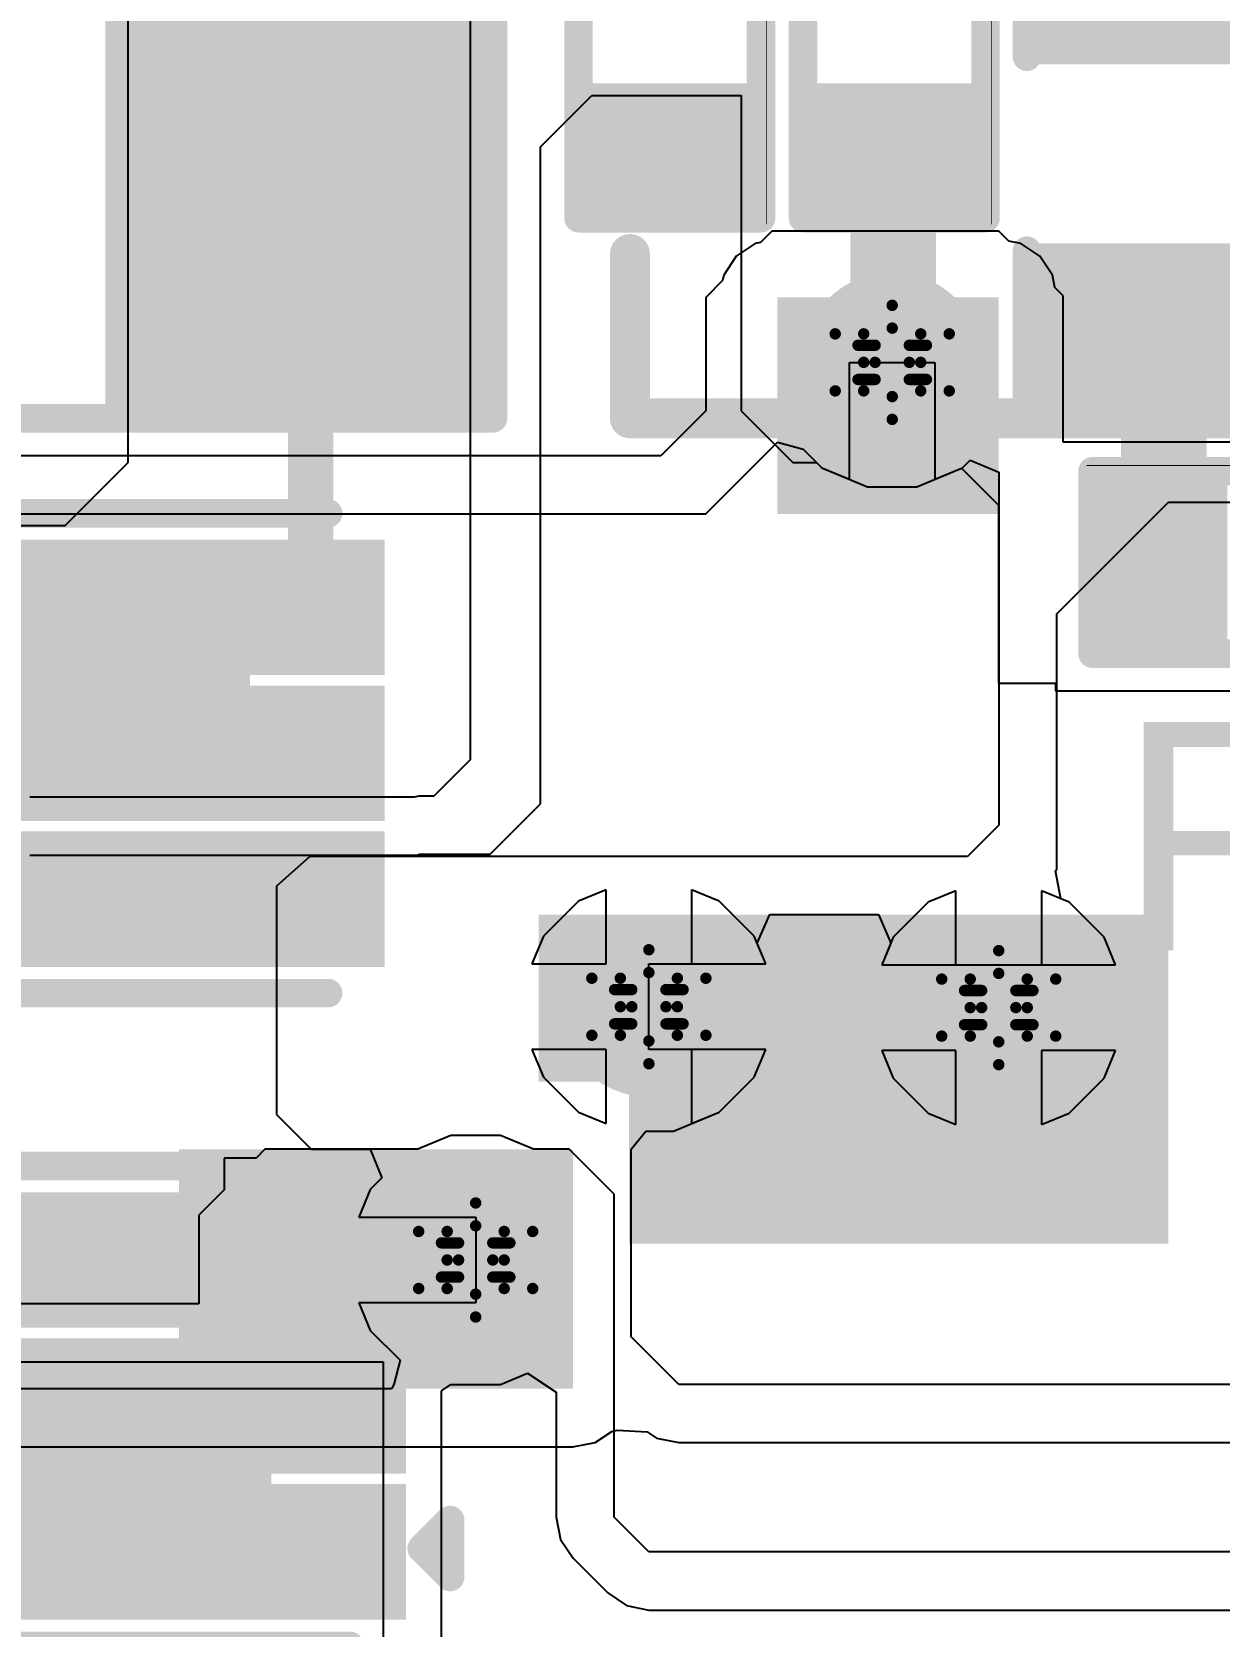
# Model space of a CAD drawing. Header units: inches. Extents: x -18 to 237, y -41 to 211.
# Drawn here: x 29.39 to 34.68, y 83.86 to 90.96 of the extents above; entities that cross this region are included whole.
import ezdxf

# ---------------------------------------------------------------- set-up
doc = ezdxf.new("R2010")
doc.units = ezdxf.units.IN
for name, color, linetype in [('Bottom Layer', 5, 'Continuous'), ('Bottom Solder', 6, 'Continuous'), ('Drill Drawing', 1, 'Continuous'), ('Top Layer', 1, 'Continuous'), ('Top Overlay', 2, 'Continuous'), ('Top Paste', 8, 'Continuous'), ('Top Solder', 216, 'Continuous'), ('Via Holes', 16, 'Continuous')]:
    doc.layers.add(name, color=color, linetype=linetype)
doc.styles.add('Arial', font='', dxfattribs={"height": 0.2})
doc.styles.get('Arial').set_extended_font_data('Arial')

# ---------------------------------------------------------------- blocks, each defined once
blk = doc.blocks.new('CSD17313Q2_34')
at = {"layer": 'Top Layer'}
for points in [[(-1.15, 0.85), (-0.695, 0.85), (-0.695, 0.45), (-1.15, 0.45)], [(-0.55, 0.85), (0.55, 0.85), (0.55, -0.2), (-0.55, -0.2)], [(1.15, 0.45), (0.695, 0.45), (0.695, 0.85), (1.15, 0.85)], [(-1.15, 0.2), (-0.695, 0.2), (-0.695, -0.2), (-1.15, -0.2)], [(1.15, -0.2), (0.695, -0.2), (0.695, 0.2), (1.15, 0.2)], [(-1.15, -0.45), (-0.695, -0.45), (-0.695, -0.85), (-1.15, -0.85)], [(-0.329, -0.45), (0.521, -0.45), (0.521, -0.85), (-0.329, -0.85)], [(1.15, -0.85), (0.695, -0.85), (0.695, -0.45), (1.15, -0.45)]]:
    blk.add_hatch(color=1, dxfattribs=at).paths.add_polyline_path(points)
at = {"layer": 'Top Paste'}
for points in [[(-0.5, 0.8), (0.5, 0.8), (0.5, -0.15), (-0.5, -0.15)], [(-0.279, -0.5), (0.471, -0.5), (0.471, -0.8), (-0.279, -0.8)]]:
    blk.add_hatch(color=8, dxfattribs=at).paths.add_polyline_path(points)
at = {"layer": 'Top Solder'}
for points in [[(-1.2516, 0.9516), (-0.5934, 0.9516), (-0.5934, 0.3484), (-1.2516, 0.3484)], [(-0.6516, 0.9516), (0.6516, 0.9516), (0.6516, -0.3016), (-0.6516, -0.3016)], [(1.2516, 0.3484), (0.5934, 0.3484), (0.5934, 0.9516), (1.2516, 0.9516)], [(-1.2516, 0.3016), (-0.5934, 0.3016), (-0.5934, -0.3016), (-1.2516, -0.3016)], [(1.2516, -0.3016), (0.5934, -0.3016), (0.5934, 0.3016), (1.2516, 0.3016)], [(-1.2516, -0.3484), (-0.5934, -0.3484), (-0.5934, -0.9516), (-1.2516, -0.9516)], [(-0.4306, -0.3484), (0.6226, -0.3484), (0.6226, -0.9516), (-0.4306, -0.9516)], [(1.2516, -0.9516), (0.5934, -0.9516), (0.5934, -0.3484), (1.2516, -0.3484)]]:
    blk.add_hatch(color=216, dxfattribs=at).paths.add_polyline_path(points)
at = {"layer": 'Top Overlay', "const_width": 0.127}
for points in [[(-1, 1.0684), (1, 1.0684)], [(-1.4478, 0.762), (-1.3208, 0.635)], [(-1.4478, 0.508), (-1.4478, 0.762)], [(-1.4478, 0.508), (-1.3208, 0.635)], [(-1, -1.0684), (1, -1.0684)]]:
    blk.add_lwpolyline(points, dxfattribs=at)
at = {"layer": 'Top Overlay', "const_width": 0.0635}
for points in [[(-1.0318, 1.0684, 1), (-0.9683, 1.0684, 1)], [(0.9683, 1.0684, 1), (1.0318, 1.0684, 1)], [(-1.4795, 0.762, 1), (-1.4161, 0.762, 1)], [(-1.4795, 0.762, 1), (-1.4161, 0.762, 1)], [(-1.3525, 0.635, 1), (-1.2891, 0.635, 1)], [(-1.3525, 0.635, 1), (-1.2891, 0.635, 1)], [(-1.4795, 0.508, 1), (-1.4161, 0.508, 1)], [(-1.4795, 0.508, 1), (-1.4161, 0.508, 1)], [(-1.0318, -1.0684, 1), (-0.9683, -1.0684, 1)], [(0.9683, -1.0684, 1), (1.0318, -1.0684, 1)]]:
    blk.add_lwpolyline(points, format="xyb", close=True, dxfattribs=at)
blk = doc.blocks.new('CSD17313Q2_35')
at = {"layer": 'Top Layer'}
for points in [[(-1.15, 0.85), (-0.695, 0.85), (-0.695, 0.45), (-1.15, 0.45)], [(-0.55, 0.85), (0.55, 0.85), (0.55, -0.2), (-0.55, -0.2)], [(1.15, 0.45), (0.695, 0.45), (0.695, 0.85), (1.15, 0.85)], [(-1.15, 0.2), (-0.695, 0.2), (-0.695, -0.2), (-1.15, -0.2)], [(1.15, -0.2), (0.695, -0.2), (0.695, 0.2), (1.15, 0.2)], [(-1.15, -0.45), (-0.695, -0.45), (-0.695, -0.85), (-1.15, -0.85)], [(-0.329, -0.45), (0.521, -0.45), (0.521, -0.85), (-0.329, -0.85)], [(1.15, -0.85), (0.695, -0.85), (0.695, -0.45), (1.15, -0.45)]]:
    blk.add_hatch(color=1, dxfattribs=at).paths.add_polyline_path(points)
at = {"layer": 'Top Paste'}
for points in [[(-0.5, 0.8), (0.5, 0.8), (0.5, -0.15), (-0.5, -0.15)], [(-0.279, -0.5), (0.471, -0.5), (0.471, -0.8), (-0.279, -0.8)]]:
    blk.add_hatch(color=8, dxfattribs=at).paths.add_polyline_path(points)
at = {"layer": 'Top Solder'}
for points in [[(-1.2516, 0.9516), (-0.5934, 0.9516), (-0.5934, 0.3484), (-1.2516, 0.3484)], [(-0.6516, 0.9516), (0.6516, 0.9516), (0.6516, -0.3016), (-0.6516, -0.3016)], [(1.2516, 0.3484), (0.5934, 0.3484), (0.5934, 0.9516), (1.2516, 0.9516)], [(-1.2516, 0.3016), (-0.5934, 0.3016), (-0.5934, -0.3016), (-1.2516, -0.3016)], [(1.2516, -0.3016), (0.5934, -0.3016), (0.5934, 0.3016), (1.2516, 0.3016)], [(-1.2516, -0.3484), (-0.5934, -0.3484), (-0.5934, -0.9516), (-1.2516, -0.9516)], [(-0.4306, -0.3484), (0.6226, -0.3484), (0.6226, -0.9516), (-0.4306, -0.9516)], [(1.2516, -0.9516), (0.5934, -0.9516), (0.5934, -0.3484), (1.2516, -0.3484)]]:
    blk.add_hatch(color=216, dxfattribs=at).paths.add_polyline_path(points)
at = {"layer": 'Top Overlay', "const_width": 0.127}
for points in [[(1, 1.0684), (-1, 1.0684)], [(-1.4478, 0.762), (-1.4478, 0.508)], [(-1.3208, 0.635), (-1.4478, 0.762)], [(-1.3208, 0.635), (-1.4478, 0.508)], [(1, -1.0684), (-1, -1.0684)]]:
    blk.add_lwpolyline(points, dxfattribs=at)
at = {"layer": 'Top Overlay', "const_width": 0.0635}
for points in [[(-1.0318, 1.0684, 1), (-0.9683, 1.0684, 1)], [(0.9683, 1.0684, 1), (1.0318, 1.0684, 1)], [(-1.4795, 0.762, 1), (-1.4161, 0.762, 1)], [(-1.4795, 0.762, 1), (-1.4161, 0.762, 1)], [(-1.3525, 0.635, 1), (-1.2891, 0.635, 1)], [(-1.3525, 0.635, 1), (-1.2891, 0.635, 1)], [(-1.4795, 0.508, 1), (-1.4161, 0.508, 1)], [(-1.4795, 0.508, 1), (-1.4161, 0.508, 1)], [(-1.0318, -1.0684, 1), (-0.9683, -1.0684, 1)], [(0.9683, -1.0684, 1), (1.0318, -1.0684, 1)]]:
    blk.add_lwpolyline(points, format="xyb", close=True, dxfattribs=at)
blk = doc.blocks.new('R___0402_62')
at = {"layer": 'Top Layer'}
for points in [[(-0.6985, -0.3175), (-0.6985, 0.3175), (-0.2413, 0.3175), (-0.2413, -0.3175)], [(0.2413, -0.3175), (0.2413, 0.3175), (0.6985, 0.3175), (0.6985, -0.3175)]]:
    blk.add_hatch(color=1, dxfattribs=at).paths.add_polyline_path(points)
at = {"layer": 'Top Paste'}
for points in [[(-0.6985, -0.3175), (-0.6985, 0.3175), (-0.2413, 0.3175), (-0.2413, -0.3175)], [(0.2413, -0.3175), (0.2413, 0.3175), (0.6985, 0.3175), (0.6985, -0.3175)]]:
    blk.add_hatch(color=8, dxfattribs=at).paths.add_polyline_path(points)
at = {"layer": 'Top Solder'}
for points in [[(-0.7535, -0.3725), (-0.7535, 0.3725), (-0.1863, 0.3725), (-0.1863, -0.3725)], [(0.1863, -0.3725), (0.1863, 0.3725), (0.7535, 0.3725), (0.7535, -0.3725)]]:
    blk.add_hatch(color=216, dxfattribs=at).paths.add_polyline_path(points)
at = {"layer": 'Top Overlay'}
for points, const_width in [([(0.7874, 0.4064), (-0.7874, 0.4064)], 0.127), ([(-0.7874, 0.4064), (-0.7874, -0.4064)], 0.127), ([(0.7874, 0.4064), (0.7874, -0.4064)], 0.127), ([(0.7874, -0.4064), (-0.7874, -0.4064)], 0.127), ([(0.8128, -0.4318), (-0.8128, -0.4318)], 0.00323)]:
    blk.add_lwpolyline(points, dxfattribs=dict(at, const_width=const_width))
for points, const_width in [([(-0.8191, 0.4064, 1), (-0.7556, 0.4064, 1)], 0.0635), ([(-0.8191, 0.4064, 1), (-0.7556, 0.4064, 1)], 0.0635), ([(0.7556, 0.4064, 1), (0.8191, 0.4064, 1)], 0.0635), ([(0.7556, 0.4064, 1), (0.8191, 0.4064, 1)], 0.0635), ([(-0.8191, -0.4064, 1), (-0.7556, -0.4064, 1)], 0.0635), ([(-0.8191, -0.4064, 1), (-0.7556, -0.4064, 1)], 0.0635), ([(0.7556, -0.4064, 1), (0.8191, -0.4064, 1)], 0.0635), ([(0.7556, -0.4064, 1), (0.8191, -0.4064, 1)], 0.0635), ([(-0.8136, -0.4318, 1), (-0.812, -0.4318, 1)], 0.00161), ([(0.812, -0.4318, 1), (0.8136, -0.4318, 1)], 0.00161)]:
    blk.add_lwpolyline(points, format="xyb", close=True, dxfattribs=dict(at, const_width=const_width))
blk = doc.blocks.new('R___0402_67')
at = {"layer": 'Top Layer'}
for points in [[(-0.6985, -0.3175), (-0.6985, 0.3175), (-0.2413, 0.3175), (-0.2413, -0.3175)], [(0.2413, -0.3175), (0.2413, 0.3175), (0.6985, 0.3175), (0.6985, -0.3175)]]:
    blk.add_hatch(color=1, dxfattribs=at).paths.add_polyline_path(points)
at = {"layer": 'Top Paste'}
for points in [[(-0.6985, -0.3175), (-0.6985, 0.3175), (-0.2413, 0.3175), (-0.2413, -0.3175)], [(0.2413, -0.3175), (0.2413, 0.3175), (0.6985, 0.3175), (0.6985, -0.3175)]]:
    blk.add_hatch(color=8, dxfattribs=at).paths.add_polyline_path(points)
at = {"layer": 'Top Solder'}
for points in [[(-0.7535, -0.3725), (-0.7535, 0.3725), (-0.1863, 0.3725), (-0.1863, -0.3725)], [(0.1863, -0.3725), (0.1863, 0.3725), (0.7535, 0.3725), (0.7535, -0.3725)]]:
    blk.add_hatch(color=216, dxfattribs=at).paths.add_polyline_path(points)
at = {"layer": 'Top Overlay'}
for points, const_width in [([(-0.7874, 0.4064), (0.7874, 0.4064)], 0.127), ([(-0.7874, 0.4064), (-0.7874, -0.4064)], 0.127), ([(0.7874, 0.4064), (0.7874, -0.4064)], 0.127), ([(-0.7874, -0.4064), (0.7874, -0.4064)], 0.127), ([(-0.8128, -0.4318), (0.8128, -0.4318)], 0.00323)]:
    blk.add_lwpolyline(points, dxfattribs=dict(at, const_width=const_width))
for points, const_width in [([(-0.8191, 0.4064, 1), (-0.7556, 0.4064, 1)], 0.0635), ([(-0.8191, 0.4064, 1), (-0.7556, 0.4064, 1)], 0.0635), ([(0.7556, 0.4064, 1), (0.8191, 0.4064, 1)], 0.0635), ([(0.7556, 0.4064, 1), (0.8191, 0.4064, 1)], 0.0635), ([(-0.8191, -0.4064, 1), (-0.7556, -0.4064, 1)], 0.0635), ([(-0.8191, -0.4064, 1), (-0.7556, -0.4064, 1)], 0.0635), ([(0.7556, -0.4064, 1), (0.8191, -0.4064, 1)], 0.0635), ([(0.7556, -0.4064, 1), (0.8191, -0.4064, 1)], 0.0635), ([(-0.8136, -0.4318, 1), (-0.812, -0.4318, 1)], 0.00161), ([(0.812, -0.4318, 1), (0.8136, -0.4318, 1)], 0.00161)]:
    blk.add_lwpolyline(points, format="xyb", close=True, dxfattribs=dict(at, const_width=const_width))
blk = doc.blocks.new('R___0402_68')
at = {"layer": 'Top Layer'}
for points in [[(-0.6985, -0.3175), (-0.6985, 0.3175), (-0.2413, 0.3175), (-0.2413, -0.3175)], [(0.2413, -0.3175), (0.2413, 0.3175), (0.6985, 0.3175), (0.6985, -0.3175)]]:
    blk.add_hatch(color=1, dxfattribs=at).paths.add_polyline_path(points)
at = {"layer": 'Top Paste'}
for points in [[(-0.6985, -0.3175), (-0.6985, 0.3175), (-0.2413, 0.3175), (-0.2413, -0.3175)], [(0.2413, -0.3175), (0.2413, 0.3175), (0.6985, 0.3175), (0.6985, -0.3175)]]:
    blk.add_hatch(color=8, dxfattribs=at).paths.add_polyline_path(points)
at = {"layer": 'Top Solder'}
for points in [[(-0.7535, -0.3725), (-0.7535, 0.3725), (-0.1863, 0.3725), (-0.1863, -0.3725)], [(0.1863, -0.3725), (0.1863, 0.3725), (0.7535, 0.3725), (0.7535, -0.3725)]]:
    blk.add_hatch(color=216, dxfattribs=at).paths.add_polyline_path(points)
at = {"layer": 'Top Overlay'}
for points, const_width in [([(-0.7874, 0.4064), (0.7874, 0.4064)], 0.127), ([(-0.7874, 0.4064), (-0.7874, -0.4064)], 0.127), ([(0.7874, 0.4064), (0.7874, -0.4064)], 0.127), ([(-0.7874, -0.4064), (0.7874, -0.4064)], 0.127), ([(-0.8128, -0.4318), (0.8128, -0.4318)], 0.00323)]:
    blk.add_lwpolyline(points, dxfattribs=dict(at, const_width=const_width))
for points, const_width in [([(-0.8191, 0.4064, 1), (-0.7556, 0.4064, 1)], 0.0635), ([(-0.8191, 0.4064, 1), (-0.7556, 0.4064, 1)], 0.0635), ([(0.7556, 0.4064, 1), (0.8191, 0.4064, 1)], 0.0635), ([(0.7556, 0.4064, 1), (0.8191, 0.4064, 1)], 0.0635), ([(-0.8191, -0.4064, 1), (-0.7556, -0.4064, 1)], 0.0635), ([(-0.8191, -0.4064, 1), (-0.7556, -0.4064, 1)], 0.0635), ([(0.7556, -0.4064, 1), (0.8191, -0.4064, 1)], 0.0635), ([(0.7556, -0.4064, 1), (0.8191, -0.4064, 1)], 0.0635), ([(-0.8136, -0.4318, 1), (-0.812, -0.4318, 1)], 0.00161), ([(0.812, -0.4318, 1), (0.8136, -0.4318, 1)], 0.00161)]:
    blk.add_lwpolyline(points, format="xyb", close=True, dxfattribs=dict(at, const_width=const_width))
blk = doc.blocks.new('R___1206_75')
at = {"layer": 'Top Layer'}
for points in [[(-2.032, 0.889), (-0.508, 0.889), (-0.508, -0.889), (-2.032, -0.889)], [(0.508, 0.889), (2.032, 0.889), (2.032, -0.889), (0.508, -0.889)]]:
    blk.add_hatch(color=1, dxfattribs=at).paths.add_polyline_path(points)
at = {"layer": 'Top Paste'}
for points in [[(-2.032, 0.889), (-0.508, 0.889), (-0.508, -0.889), (-2.032, -0.889)], [(0.508, 0.889), (2.032, 0.889), (2.032, -0.889), (0.508, -0.889)]]:
    blk.add_hatch(color=8, dxfattribs=at).paths.add_polyline_path(points)
at = {"layer": 'Top Solder'}
for points in [[(-2.1336, 0.9906), (-0.4064, 0.9906), (-0.4064, -0.9906), (-2.1336, -0.9906)], [(0.4064, 0.9906), (2.1336, 0.9906), (2.1336, -0.9906), (0.4064, -0.9906)]]:
    blk.add_hatch(color=216, dxfattribs=at).paths.add_polyline_path(points)
at = {"layer": 'Top Overlay', "const_width": 0.127}
for points in [[(-2.1336, 0.9906), (-2.1336, -0.9906)], [(2.1336, 0.9906), (-2.1336, 0.9906)], [(2.1336, 0.9906), (2.1336, -0.9906)], [(2.1336, -0.9906), (-2.1336, -0.9906)]]:
    blk.add_lwpolyline(points, dxfattribs=at)
at = {"layer": 'Top Overlay', "const_width": 0.0635}
for points in [[(-2.16535, 0.9906, 1), (-2.10185, 0.9906, 1)], [(-2.16535, 0.9906, 1), (-2.10185, 0.9906, 1)], [(2.10185, 0.9906, 1), (2.16535, 0.9906, 1)], [(2.10185, 0.9906, 1), (2.16535, 0.9906, 1)], [(-2.16535, -0.9906, 1), (-2.10185, -0.9906, 1)], [(-2.16535, -0.9906, 1), (-2.10185, -0.9906, 1)], [(2.10185, -0.9906, 1), (2.16535, -0.9906, 1)], [(2.10185, -0.9906, 1), (2.16535, -0.9906, 1)]]:
    blk.add_lwpolyline(points, format="xyb", close=True, dxfattribs=at)
blk = doc.blocks.new('LED_0603_98')
at = {"layer": 'Top Layer'}
for points in [[(-1, 0.5), (-0.5, 0.5), (-0.5, -0.5), (-1, -0.5)], [(0.5, 0.5), (1, 0.5), (1, -0.5), (0.5, -0.5)]]:
    blk.add_hatch(color=1, dxfattribs=at).paths.add_polyline_path(points)
at = {"layer": 'Top Overlay'}
blk.add_hatch(color=2, dxfattribs=at).paths.add_polyline_path([(1.1176, -0.6604), (1.7526, -0.6604), (1.7526, 0.6604), (1.1176, 0.6604)])
at = {"layer": 'Top Paste'}
for points in [[(-1, 0.5), (-0.5, 0.5), (-0.5, -0.5), (-1, -0.5)], [(0.5, 0.5), (1, 0.5), (1, -0.5), (0.5, -0.5)]]:
    blk.add_hatch(color=8, dxfattribs=at).paths.add_polyline_path(points)
at = {"layer": 'Top Solder'}
for points in [[(-1.1016, 0.6016), (-0.3984, 0.6016), (-0.3984, -0.6016), (-1.1016, -0.6016)], [(0.3984, 0.6016), (1.1016, 0.6016), (1.1016, -0.6016), (0.3984, -0.6016)]]:
    blk.add_hatch(color=216, dxfattribs=at).paths.add_polyline_path(points)
at = {"layer": 'Top Overlay', "const_width": 0.127}
for points in [[(-1.1176, 0.6096), (-1.1176, -0.6096)], [(-1.1176, 0.6096), (-0.4318, 0.6096)], [(0.4318, 0.6096), (1.1176, 0.6096)], [(1.1176, 0.6096), (1.1176, -0.6096)], [(-1.1176, -0.6096), (-0.4318, -0.6096)], [(0.4318, -0.6096), (1.1176, -0.6096)]]:
    blk.add_lwpolyline(points, dxfattribs=at)
at = {"layer": 'Top Overlay', "const_width": 0.0635}
for points in [[(-1.1494, 0.6096, 1), (-1.0858, 0.6096, 1)], [(-1.1494, 0.6096, 1), (-1.0858, 0.6096, 1)], [(-0.4636, 0.6096, 1), (-0.4001, 0.6096, 1)], [(0.4001, 0.6096, 1), (0.4636, 0.6096, 1)], [(1.0859, 0.6096, 1), (1.1494, 0.6096, 1)], [(1.0859, 0.6096, 1), (1.1494, 0.6096, 1)], [(-1.1494, -0.6096, 1), (-1.0858, -0.6096, 1)], [(-1.1494, -0.6096, 1), (-1.0858, -0.6096, 1)], [(-0.4636, -0.6096, 1), (-0.4001, -0.6096, 1)], [(0.4001, -0.6096, 1), (0.4636, -0.6096, 1)], [(1.0859, -0.6096, 1), (1.1494, -0.6096, 1)], [(1.0859, -0.6096, 1), (1.1494, -0.6096, 1)]]:
    blk.add_lwpolyline(points, format="xyb", close=True, dxfattribs=at)

msp = doc.modelspace()

# ---------------------------------------------------------------- hatches: boundary and pattern name
at = {"layer": 'Bottom Layer'}
for points in [[(32.7117, 88.8124), (33.6977, 88.8124), (33.6977, 89.7768), (32.7117, 89.7768)], [(31.6484, 86.2836), (34.4534, 86.2836), (34.4534, 87.0276), (31.6484, 87.0276)], [(32.0501, 85.5617), (34.4534, 85.5617), (34.4534, 86.8075), (32.0501, 86.8075)], [(30.0458, 84.9152), (31.8008, 84.9152), (31.8008, 85.982), (30.0458, 85.982)]]:
    msp.add_hatch(color=5, dxfattribs=at).paths.add_polyline_path(points)
h = msp.add_hatch(color=5, dxfattribs=at)
edge = h.paths.add_edge_path()
edge.add_arc((33.2232, 89.4872), 0.3, 0, 360)
h = msp.add_hatch(color=5, dxfattribs=at)
edge = h.paths.add_edge_path()
edge.add_arc((32.1392, 86.617), 0.3, 0, 360)
h = msp.add_hatch(color=5, dxfattribs=at)
edge = h.paths.add_edge_path()
edge.add_arc((33.6977, 86.6131), 0.3, 0, 360)
h = msp.add_hatch(color=5, dxfattribs=at)
edge = h.paths.add_edge_path()
edge.add_arc((31.3678, 85.489), 0.3, 0, 360)
at = {"layer": 'Bottom Solder'}
h = msp.add_hatch(color=6, dxfattribs=at)
edge = h.paths.add_edge_path()
edge.add_arc((33.2232, 89.4872), 0.4016, 0, 360)
h = msp.add_hatch(color=6, dxfattribs=at)
edge = h.paths.add_edge_path()
edge.add_arc((32.1392, 86.617), 0.4016, 0, 360)
h = msp.add_hatch(color=6, dxfattribs=at)
edge = h.paths.add_edge_path()
edge.add_arc((33.6977, 86.6131), 0.4016, 0, 360)
h = msp.add_hatch(color=6, dxfattribs=at)
edge = h.paths.add_edge_path()
edge.add_arc((31.3678, 85.489), 0.4016, 0, 360)
at = {"layer": 'Top Layer'}
h = msp.add_hatch(color=1, dxfattribs=at)
edge = h.paths.add_edge_path()
edge.add_arc((33.2232, 89.4872), 0.3, 0, 360)
h = msp.add_hatch(color=1, dxfattribs=at)
edge = h.paths.add_edge_path()
edge.add_arc((32.1392, 86.617), 0.3, 0, 360)
h = msp.add_hatch(color=1, dxfattribs=at)
edge = h.paths.add_edge_path()
edge.add_arc((33.6977, 86.6131), 0.3, 0, 360)
h = msp.add_hatch(color=1, dxfattribs=at)
edge = h.paths.add_edge_path()
edge.add_arc((31.3678, 85.489), 0.3, 0, 360)
at = {"layer": 'Top Solder'}
h = msp.add_hatch(color=216, dxfattribs=at)
edge = h.paths.add_edge_path()
edge.add_arc((33.2232, 89.4872), 0.4016, 0, 360)
h = msp.add_hatch(color=216, dxfattribs=at)
edge = h.paths.add_edge_path()
edge.add_arc((32.1392, 86.617), 0.4016, 0, 360)
h = msp.add_hatch(color=216, dxfattribs=at)
edge = h.paths.add_edge_path()
edge.add_arc((33.6977, 86.6131), 0.4016, 0, 360)
h = msp.add_hatch(color=216, dxfattribs=at)
edge = h.paths.add_edge_path()
edge.add_arc((31.3678, 85.489), 0.4016, 0, 360)
at = {"layer": 'Via Holes'}
h = msp.add_hatch(color=7, dxfattribs=at)
edge = h.paths.add_edge_path()
edge.add_arc((33.2232, 89.4872), 0.15, 0, 360)
h = msp.add_hatch(color=7, dxfattribs=at)
edge = h.paths.add_edge_path()
edge.add_arc((32.1392, 86.617), 0.15, 0, 360)
h = msp.add_hatch(color=7, dxfattribs=at)
edge = h.paths.add_edge_path()
edge.add_arc((33.6977, 86.6131), 0.15, 0, 360)
h = msp.add_hatch(color=7, dxfattribs=at)
edge = h.paths.add_edge_path()
edge.add_arc((31.3678, 85.489), 0.15, 0, 360)

# ---------------------------------------------------------------- linework, layer by layer
at = {"layer": 'Bottom Layer'}
for p, q in [((32.6871, 90.0714), (32.6365, 90.0208)), ((33.6977, 90.0714), (32.6871, 90.0714)), ((33.7422, 90.0269), (33.6977, 90.0714)), ((32.6126, 90.016), (32.5286, 89.9599)), ((32.6365, 90.0208), (32.6126, 90.016)), ((33.7968, 90.016), (33.7422, 90.0269)), ((33.8808, 89.9599), (33.7968, 90.016)), ((32.5286, 89.9599), (32.4725, 89.8759)), ((33.937, 89.8759), (33.8808, 89.9599)), ((32.4677, 89.852), (32.3925, 89.7768)), ((32.4725, 89.8759), (32.4677, 89.852)), ((33.9478, 89.8213), (33.937, 89.8759)), ((32.3925, 89.7768), (32.3925, 89.2714)), ((33.9852, 89.7839), (33.9478, 89.8213)), ((33.9852, 89.1316), (33.9852, 89.7839)), ((33.0327, 88.9665), (33.0327, 89.4872)), ((33.0327, 89.4872), (33.4137, 89.4872)), ((33.4137, 89.4872), (33.4137, 88.9665)), ((32.3925, 89.2714), (32.1925, 89.0714)), ((32.6706, 89.0904), (32.7117, 89.1316)), ((32.7117, 89.1316), (32.826, 89.1009)), ((35.9664, 89.1316), (33.9852, 89.1316)), ((32.1925, 89.0714), (27.824, 89.0714)), ((32.3925, 88.8124), (32.6706, 89.0904)), ((32.826, 89.1009), (32.9094, 89.0175)), ((33.537, 89.0175), (33.5707, 89.0512)), ((33.5707, 89.0512), (33.6977, 88.9986)), ((32.9094, 89.0175), (33.0327, 88.9665)), ((33.4137, 88.9665), (33.537, 89.0175)), ((33.6977, 88.9986), (33.6977, 87.4264)), ((33.9567, 88.3674), (34.4534, 88.8641)), ((34.4534, 88.8641), (36.2217, 88.8641)), ((27.824, 88.8124), (32.3925, 88.8124)), ((33.9567, 87.2291), (33.9567, 88.3674)), ((33.6977, 87.4264), (33.5579, 87.2866)), ((30.6289, 87.2866), (30.48, 87.1537)), ((33.5579, 87.2866), (30.6289, 87.2866)), ((33.9501, 87.2225), (33.9567, 87.2291)), ((33.9748, 87.0979), (33.9501, 87.2225)), ((30.48, 87.1537), (30.48, 86.1366)), ((34.0115, 87.0827), (33.9748, 87.0979)), ((34.1674, 86.9269), (34.0115, 87.0827)), ((32.6214, 86.9006), (32.6781, 87.0276)), ((32.6781, 87.0276), (33.1628, 87.0276)), ((33.1628, 87.0276), (33.2172, 86.9006)), ((34.2184, 86.8036), (34.1674, 86.9269)), ((32.66, 86.8075), (32.6214, 86.9006)), ((33.2172, 86.9006), (33.177, 86.8036)), ((32.1392, 86.4265), (32.1392, 86.8075)), ((32.1392, 86.8075), (32.66, 86.8075)), ((33.177, 86.8036), (34.2184, 86.8036)), ((32.66, 86.4265), (32.1392, 86.4265)), ((32.6089, 86.3032), (32.66, 86.4265)), ((33.5072, 86.4226), (33.177, 86.4226)), ((33.177, 86.4226), (33.228, 86.2993)), ((33.5072, 86.0923), (33.5072, 86.4226)), ((34.2184, 86.4226), (33.8882, 86.4226)), ((33.8882, 86.4226), (33.8882, 86.0923)), ((34.1674, 86.2993), (34.2184, 86.4226)), ((32.4531, 86.1473), (32.6089, 86.3032)), ((33.228, 86.2993), (33.3839, 86.1434)), ((34.0115, 86.1434), (34.1674, 86.2993)), ((30.48, 86.1366), (30.6346, 85.982)), ((32.2494, 86.063), (32.4531, 86.1473)), ((33.3839, 86.1434), (33.5072, 86.0923)), ((33.8882, 86.0923), (34.0115, 86.1434)), ((32.0598, 85.982), (32.1263, 86.063)), ((32.1263, 86.063), (32.2494, 86.063)), ((30.6346, 85.982), (30.8977, 85.982)), ((30.8977, 85.982), (30.9503, 85.855)), ((32.0598, 85.1471), (32.0598, 85.982)), ((30.9503, 85.855), (30.8981, 85.8028)), ((30.8981, 85.8028), (30.847, 85.6795)), ((30.847, 85.6795), (31.3678, 85.6795)), ((31.3678, 85.6795), (31.3678, 85.2985)), ((31.3678, 85.2985), (30.847, 85.2985)), ((30.847, 85.2985), (30.8981, 85.1752)), ((30.8981, 85.1752), (31.0311, 85.0422)), ((32.2721, 84.9347), (32.0598, 85.1471)), ((31.0311, 85.0422), (31.0037, 84.9347)), ((31.0037, 84.9347), (30.9922, 84.9152)), ((36.1352, 84.9347), (32.2721, 84.9347)), ((30.9922, 84.9152), (27.7368, 84.9152)), ((31.8999, 84.6759), (31.9745, 84.7258)), ((31.9745, 84.7258), (31.9986, 84.7312)), ((31.9986, 84.7312), (32.131, 84.7235)), ((32.131, 84.7235), (32.173, 84.6954)), ((27.7368, 84.6562), (30.0458, 84.6562)), ((30.0458, 84.6562), (31.8008, 84.6562)), ((31.8008, 84.6562), (31.8999, 84.6759)), ((32.173, 84.6954), (32.2721, 84.6757)), ((32.2721, 84.6757), (36.1352, 84.6757))]:
    msp.add_line(p, q, dxfattribs=at)
at = {"layer": 'Drill Drawing', "const_width": 0.0508}
for points in [[(33.0962, 89.6142), (33.2232, 89.7412)], [(33.2232, 89.7412), (33.3502, 89.6142)], [(32.9692, 89.6142), (33.0962, 89.4872)], [(32.9692, 89.6142), (33.0962, 89.6142)], [(33.147, 89.5634), (33.2232, 89.6396)], [(33.2232, 89.6396), (33.2994, 89.5634)], [(33.3502, 89.6142), (33.4772, 89.6142)], [(33.3502, 89.4872), (33.4772, 89.6142)], [(33.0708, 89.5634), (33.147, 89.4872)], [(33.0708, 89.5634), (33.147, 89.5634)], [(33.2994, 89.5634), (33.3756, 89.5634)], [(33.2994, 89.4872), (33.3756, 89.5634)], [(32.9692, 89.3602), (33.0962, 89.4872)], [(33.0708, 89.411), (33.147, 89.4872)], [(33.2994, 89.4872), (33.3756, 89.411)], [(33.3502, 89.4872), (33.4772, 89.3602)], [(33.0708, 89.411), (33.147, 89.411)], [(33.147, 89.411), (33.2232, 89.3348)], [(33.2232, 89.3348), (33.2994, 89.411)], [(33.2994, 89.411), (33.3756, 89.411)], [(32.9692, 89.3602), (33.0962, 89.3602)], [(33.0962, 89.3602), (33.2232, 89.2332)], [(33.2232, 89.2332), (33.3502, 89.3602)], [(33.3502, 89.3602), (33.4772, 89.3602)], [(32.0122, 86.744), (32.1392, 86.871)], [(32.1392, 86.871), (32.2662, 86.744)], [(33.5707, 86.7401), (33.6977, 86.8671)], [(33.6977, 86.8671), (33.8247, 86.7401)], [(32.063, 86.6932), (32.1392, 86.7694)], [(32.1392, 86.7694), (32.2154, 86.6932)], [(33.6215, 86.6893), (33.6977, 86.7655)], [(33.6977, 86.7655), (33.7739, 86.6893)], [(31.8852, 86.744), (32.0122, 86.617)], [(31.8852, 86.744), (32.0122, 86.744)], [(31.9868, 86.6932), (32.063, 86.617)], [(31.9868, 86.6932), (32.063, 86.6932)], [(32.2154, 86.6932), (32.2916, 86.6932)], [(32.2154, 86.617), (32.2916, 86.6932)], [(32.2662, 86.744), (32.3932, 86.744)], [(32.2662, 86.617), (32.3932, 86.744)], [(33.4437, 86.7401), (33.5707, 86.6131)], [(33.4437, 86.7401), (33.5707, 86.7401)], [(33.5453, 86.6893), (33.6215, 86.6131)], [(33.5453, 86.6893), (33.6215, 86.6893)], [(33.7739, 86.6893), (33.8501, 86.6893)], [(33.7739, 86.6131), (33.8501, 86.6893)], [(33.8247, 86.7401), (33.9517, 86.7401)], [(33.8247, 86.6131), (33.9517, 86.7401)], [(31.8852, 86.49), (32.0122, 86.617)], [(31.9868, 86.5408), (32.063, 86.617)], [(32.2154, 86.617), (32.2916, 86.5408)], [(32.2662, 86.617), (32.3932, 86.49)], [(33.4437, 86.4861), (33.5707, 86.6131)], [(33.5453, 86.5369), (33.6215, 86.6131)], [(33.7739, 86.6131), (33.8501, 86.5369)], [(33.8247, 86.6131), (33.9517, 86.4861)], [(31.9868, 86.5408), (32.063, 86.5408)], [(32.063, 86.5408), (32.1392, 86.4646)], [(32.1392, 86.4646), (32.2154, 86.5408)], [(32.2154, 86.5408), (32.2916, 86.5408)], [(33.5453, 86.5369), (33.6215, 86.5369)], [(33.6215, 86.5369), (33.6977, 86.4607)], [(33.6977, 86.4607), (33.7739, 86.5369)], [(33.7739, 86.5369), (33.8501, 86.5369)], [(31.8852, 86.49), (32.0122, 86.49)], [(32.0122, 86.49), (32.1392, 86.363)], [(32.1392, 86.363), (32.2662, 86.49)], [(32.2662, 86.49), (32.3932, 86.49)], [(33.4437, 86.4861), (33.5707, 86.4861)], [(33.5707, 86.4861), (33.6977, 86.3591)], [(33.6977, 86.3591), (33.8247, 86.4861)], [(33.8247, 86.4861), (33.9517, 86.4861)], [(31.2408, 85.616), (31.3678, 85.743)], [(31.3678, 85.743), (31.4948, 85.616)], [(31.1138, 85.616), (31.2408, 85.489)], [(31.1138, 85.616), (31.2408, 85.616)], [(31.2916, 85.5652), (31.3678, 85.6414)], [(31.3678, 85.6414), (31.444, 85.5652)], [(31.4948, 85.616), (31.6218, 85.616)], [(31.4948, 85.489), (31.6218, 85.616)], [(31.2154, 85.5652), (31.2916, 85.489)], [(31.2154, 85.5652), (31.2916, 85.5652)], [(31.444, 85.5652), (31.5202, 85.5652)], [(31.444, 85.489), (31.5202, 85.5652)], [(31.1138, 85.362), (31.2408, 85.489)], [(31.2154, 85.4128), (31.2916, 85.489)], [(31.444, 85.489), (31.5202, 85.4128)], [(31.4948, 85.489), (31.6218, 85.362)], [(31.2154, 85.4128), (31.2916, 85.4128)], [(31.2916, 85.4128), (31.3678, 85.3366)], [(31.3678, 85.3366), (31.444, 85.4128)], [(31.444, 85.4128), (31.5202, 85.4128)], [(31.1138, 85.362), (31.2408, 85.362)], [(31.2408, 85.362), (31.3678, 85.235)], [(31.3678, 85.235), (31.4948, 85.362)], [(31.4948, 85.362), (31.6218, 85.362)]]:
    msp.add_lwpolyline(points, dxfattribs=at)
at = {"layer": 'Drill Drawing', "const_width": 0.0254}
for points in [[(33.2105, 89.7412, 1), (33.2359, 89.7412, 1)], [(33.2105, 89.7412, 1), (33.2359, 89.7412, 1)], [(32.9565, 89.6142, 1), (32.9819, 89.6142, 1)], [(32.9565, 89.6142, 1), (32.9819, 89.6142, 1)], [(33.0835, 89.6142, 1), (33.1089, 89.6142, 1)], [(33.0835, 89.6142, 1), (33.1089, 89.6142, 1)], [(33.2105, 89.6396, 1), (33.2359, 89.6396, 1)], [(33.2105, 89.6396, 1), (33.2359, 89.6396, 1)], [(33.3375, 89.6142, 1), (33.3629, 89.6142, 1)], [(33.3375, 89.6142, 1), (33.3629, 89.6142, 1)], [(33.4645, 89.6142, 1), (33.4899, 89.6142, 1)], [(33.4645, 89.6142, 1), (33.4899, 89.6142, 1)], [(33.0581, 89.5634, 1), (33.0835, 89.5634, 1)], [(33.0581, 89.5634, 1), (33.0835, 89.5634, 1)], [(33.1343, 89.5634, 1), (33.1597, 89.5634, 1)], [(33.1343, 89.5634, 1), (33.1597, 89.5634, 1)], [(33.2867, 89.5634, 1), (33.3121, 89.5634, 1)], [(33.2867, 89.5634, 1), (33.3121, 89.5634, 1)], [(33.3629, 89.5634, 1), (33.3883, 89.5634, 1)], [(33.3629, 89.5634, 1), (33.3883, 89.5634, 1)], [(33.0835, 89.4872, 1), (33.1089, 89.4872, 1)], [(33.0835, 89.4872, 1), (33.1089, 89.4872, 1)], [(33.1343, 89.4872, 1), (33.1597, 89.4872, 1)], [(33.1343, 89.4872, 1), (33.1597, 89.4872, 1)], [(33.2867, 89.4872, 1), (33.3121, 89.4872, 1)], [(33.2867, 89.4872, 1), (33.3121, 89.4872, 1)], [(33.3375, 89.4872, 1), (33.3629, 89.4872, 1)], [(33.3375, 89.4872, 1), (33.3629, 89.4872, 1)], [(33.0581, 89.411, 1), (33.0835, 89.411, 1)], [(33.0581, 89.411, 1), (33.0835, 89.411, 1)], [(33.1343, 89.411, 1), (33.1597, 89.411, 1)], [(33.1343, 89.411, 1), (33.1597, 89.411, 1)], [(33.2867, 89.411, 1), (33.3121, 89.411, 1)], [(33.2867, 89.411, 1), (33.3121, 89.411, 1)], [(33.3629, 89.411, 1), (33.3883, 89.411, 1)], [(33.3629, 89.411, 1), (33.3883, 89.411, 1)], [(32.9565, 89.3602, 1), (32.9819, 89.3602, 1)], [(32.9565, 89.3602, 1), (32.9819, 89.3602, 1)], [(33.0835, 89.3602, 1), (33.1089, 89.3602, 1)], [(33.0835, 89.3602, 1), (33.1089, 89.3602, 1)], [(33.2105, 89.3348, 1), (33.2359, 89.3348, 1)], [(33.2105, 89.3348, 1), (33.2359, 89.3348, 1)], [(33.3375, 89.3602, 1), (33.3629, 89.3602, 1)], [(33.3375, 89.3602, 1), (33.3629, 89.3602, 1)], [(33.4645, 89.3602, 1), (33.4899, 89.3602, 1)], [(33.4645, 89.3602, 1), (33.4899, 89.3602, 1)], [(33.2105, 89.2332, 1), (33.2359, 89.2332, 1)], [(33.2105, 89.2332, 1), (33.2359, 89.2332, 1)], [(32.1265, 86.871, 1), (32.1519, 86.871, 1)], [(32.1265, 86.871, 1), (32.1519, 86.871, 1)], [(33.685, 86.8671, 1), (33.7104, 86.8671, 1)], [(33.685, 86.8671, 1), (33.7104, 86.8671, 1)], [(32.1265, 86.7694, 1), (32.1519, 86.7694, 1)], [(32.1265, 86.7694, 1), (32.1519, 86.7694, 1)], [(33.685, 86.7655, 1), (33.7104, 86.7655, 1)], [(33.685, 86.7655, 1), (33.7104, 86.7655, 1)], [(31.8725, 86.744, 1), (31.8979, 86.744, 1)], [(31.8725, 86.744, 1), (31.8979, 86.744, 1)], [(31.9741, 86.6932, 1), (31.9995, 86.6932, 1)], [(31.9741, 86.6932, 1), (31.9995, 86.6932, 1)], [(31.9995, 86.744, 1), (32.0249, 86.744, 1)], [(31.9995, 86.744, 1), (32.0249, 86.744, 1)], [(32.0503, 86.6932, 1), (32.0757, 86.6932, 1)], [(32.0503, 86.6932, 1), (32.0757, 86.6932, 1)], [(32.2027, 86.6932, 1), (32.2281, 86.6932, 1)], [(32.2027, 86.6932, 1), (32.2281, 86.6932, 1)], [(32.2535, 86.744, 1), (32.2789, 86.744, 1)], [(32.2535, 86.744, 1), (32.2789, 86.744, 1)], [(32.2789, 86.6932, 1), (32.3043, 86.6932, 1)], [(32.2789, 86.6932, 1), (32.3043, 86.6932, 1)], [(32.3805, 86.744, 1), (32.4059, 86.744, 1)], [(32.3805, 86.744, 1), (32.4059, 86.744, 1)], [(33.431, 86.7401, 1), (33.4564, 86.7401, 1)], [(33.431, 86.7401, 1), (33.4564, 86.7401, 1)], [(33.5326, 86.6893, 1), (33.558, 86.6893, 1)], [(33.5326, 86.6893, 1), (33.558, 86.6893, 1)], [(33.558, 86.7401, 1), (33.5834, 86.7401, 1)], [(33.558, 86.7401, 1), (33.5834, 86.7401, 1)], [(33.6088, 86.6893, 1), (33.6342, 86.6893, 1)], [(33.6088, 86.6893, 1), (33.6342, 86.6893, 1)], [(33.7612, 86.6893, 1), (33.7866, 86.6893, 1)], [(33.7612, 86.6893, 1), (33.7866, 86.6893, 1)], [(33.812, 86.7401, 1), (33.8374, 86.7401, 1)], [(33.812, 86.7401, 1), (33.8374, 86.7401, 1)], [(33.8374, 86.6893, 1), (33.8628, 86.6893, 1)], [(33.8374, 86.6893, 1), (33.8628, 86.6893, 1)], [(33.939, 86.7401, 1), (33.9644, 86.7401, 1)], [(33.939, 86.7401, 1), (33.9644, 86.7401, 1)], [(31.9995, 86.617, 1), (32.0249, 86.617, 1)], [(31.9995, 86.617, 1), (32.0249, 86.617, 1)], [(32.0503, 86.617, 1), (32.0757, 86.617, 1)], [(32.0503, 86.617, 1), (32.0757, 86.617, 1)], [(32.2027, 86.617, 1), (32.2281, 86.617, 1)], [(32.2027, 86.617, 1), (32.2281, 86.617, 1)], [(32.2535, 86.617, 1), (32.2789, 86.617, 1)], [(32.2535, 86.617, 1), (32.2789, 86.617, 1)], [(33.558, 86.6131, 1), (33.5834, 86.6131, 1)], [(33.558, 86.6131, 1), (33.5834, 86.6131, 1)], [(33.6088, 86.6131, 1), (33.6342, 86.6131, 1)], [(33.6088, 86.6131, 1), (33.6342, 86.6131, 1)], [(33.7612, 86.6131, 1), (33.7866, 86.6131, 1)], [(33.7612, 86.6131, 1), (33.7866, 86.6131, 1)], [(33.812, 86.6131, 1), (33.8374, 86.6131, 1)], [(33.812, 86.6131, 1), (33.8374, 86.6131, 1)], [(31.9741, 86.5408, 1), (31.9995, 86.5408, 1)], [(31.9741, 86.5408, 1), (31.9995, 86.5408, 1)], [(32.0503, 86.5408, 1), (32.0757, 86.5408, 1)], [(32.0503, 86.5408, 1), (32.0757, 86.5408, 1)], [(32.2027, 86.5408, 1), (32.2281, 86.5408, 1)], [(32.2027, 86.5408, 1), (32.2281, 86.5408, 1)], [(32.2789, 86.5408, 1), (32.3043, 86.5408, 1)], [(32.2789, 86.5408, 1), (32.3043, 86.5408, 1)], [(33.5326, 86.5369, 1), (33.558, 86.5369, 1)], [(33.5326, 86.5369, 1), (33.558, 86.5369, 1)], [(33.6088, 86.5369, 1), (33.6342, 86.5369, 1)], [(33.6088, 86.5369, 1), (33.6342, 86.5369, 1)], [(33.7612, 86.5369, 1), (33.7866, 86.5369, 1)], [(33.7612, 86.5369, 1), (33.7866, 86.5369, 1)], [(33.8374, 86.5369, 1), (33.8628, 86.5369, 1)], [(33.8374, 86.5369, 1), (33.8628, 86.5369, 1)], [(31.8725, 86.49, 1), (31.8979, 86.49, 1)], [(31.8725, 86.49, 1), (31.8979, 86.49, 1)], [(31.9995, 86.49, 1), (32.0249, 86.49, 1)], [(31.9995, 86.49, 1), (32.0249, 86.49, 1)], [(32.1265, 86.4646, 1), (32.1519, 86.4646, 1)], [(32.1265, 86.4646, 1), (32.1519, 86.4646, 1)], [(32.2535, 86.49, 1), (32.2789, 86.49, 1)], [(32.2535, 86.49, 1), (32.2789, 86.49, 1)], [(32.3805, 86.49, 1), (32.4059, 86.49, 1)], [(32.3805, 86.49, 1), (32.4059, 86.49, 1)], [(33.431, 86.4861, 1), (33.4564, 86.4861, 1)], [(33.431, 86.4861, 1), (33.4564, 86.4861, 1)], [(33.558, 86.4861, 1), (33.5834, 86.4861, 1)], [(33.558, 86.4861, 1), (33.5834, 86.4861, 1)], [(33.812, 86.4861, 1), (33.8374, 86.4861, 1)], [(33.812, 86.4861, 1), (33.8374, 86.4861, 1)], [(33.939, 86.4861, 1), (33.9644, 86.4861, 1)], [(33.939, 86.4861, 1), (33.9644, 86.4861, 1)], [(33.685, 86.4607, 1), (33.7104, 86.4607, 1)], [(33.685, 86.4607, 1), (33.7104, 86.4607, 1)], [(32.1265, 86.363, 1), (32.1519, 86.363, 1)], [(32.1265, 86.363, 1), (32.1519, 86.363, 1)], [(33.685, 86.3591, 1), (33.7104, 86.3591, 1)], [(33.685, 86.3591, 1), (33.7104, 86.3591, 1)], [(31.3551, 85.743, 1), (31.3805, 85.743, 1)], [(31.3551, 85.743, 1), (31.3805, 85.743, 1)], [(31.1011, 85.616, 1), (31.1265, 85.616, 1)], [(31.1011, 85.616, 1), (31.1265, 85.616, 1)], [(31.2281, 85.616, 1), (31.2535, 85.616, 1)], [(31.2281, 85.616, 1), (31.2535, 85.616, 1)], [(31.3551, 85.6414, 1), (31.3805, 85.6414, 1)], [(31.3551, 85.6414, 1), (31.3805, 85.6414, 1)], [(31.4821, 85.616, 1), (31.5075, 85.616, 1)], [(31.4821, 85.616, 1), (31.5075, 85.616, 1)], [(31.6091, 85.616, 1), (31.6345, 85.616, 1)], [(31.6091, 85.616, 1), (31.6345, 85.616, 1)], [(31.2027, 85.5652, 1), (31.2281, 85.5652, 1)], [(31.2027, 85.5652, 1), (31.2281, 85.5652, 1)], [(31.2789, 85.5652, 1), (31.3043, 85.5652, 1)], [(31.2789, 85.5652, 1), (31.3043, 85.5652, 1)], [(31.4313, 85.5652, 1), (31.4567, 85.5652, 1)], [(31.4313, 85.5652, 1), (31.4567, 85.5652, 1)], [(31.5075, 85.5652, 1), (31.5329, 85.5652, 1)], [(31.5075, 85.5652, 1), (31.5329, 85.5652, 1)], [(31.2281, 85.489, 1), (31.2535, 85.489, 1)], [(31.2281, 85.489, 1), (31.2535, 85.489, 1)], [(31.2789, 85.489, 1), (31.3043, 85.489, 1)], [(31.2789, 85.489, 1), (31.3043, 85.489, 1)], [(31.4313, 85.489, 1), (31.4567, 85.489, 1)], [(31.4313, 85.489, 1), (31.4567, 85.489, 1)], [(31.4821, 85.489, 1), (31.5075, 85.489, 1)], [(31.4821, 85.489, 1), (31.5075, 85.489, 1)], [(31.2027, 85.4128, 1), (31.2281, 85.4128, 1)], [(31.2027, 85.4128, 1), (31.2281, 85.4128, 1)], [(31.2789, 85.4128, 1), (31.3043, 85.4128, 1)], [(31.2789, 85.4128, 1), (31.3043, 85.4128, 1)], [(31.4313, 85.4128, 1), (31.4567, 85.4128, 1)], [(31.4313, 85.4128, 1), (31.4567, 85.4128, 1)], [(31.5075, 85.4128, 1), (31.5329, 85.4128, 1)], [(31.5075, 85.4128, 1), (31.5329, 85.4128, 1)], [(31.1011, 85.362, 1), (31.1265, 85.362, 1)], [(31.1011, 85.362, 1), (31.1265, 85.362, 1)], [(31.2281, 85.362, 1), (31.2535, 85.362, 1)], [(31.2281, 85.362, 1), (31.2535, 85.362, 1)], [(31.3551, 85.3366, 1), (31.3805, 85.3366, 1)], [(31.3551, 85.3366, 1), (31.3805, 85.3366, 1)], [(31.4821, 85.362, 1), (31.5075, 85.362, 1)], [(31.4821, 85.362, 1), (31.5075, 85.362, 1)], [(31.6091, 85.362, 1), (31.6345, 85.362, 1)], [(31.6091, 85.362, 1), (31.6345, 85.362, 1)], [(31.3551, 85.235, 1), (31.3805, 85.235, 1)], [(31.3551, 85.235, 1), (31.3805, 85.235, 1)]]:
    msp.add_lwpolyline(points, format="xyb", close=True, dxfattribs=at)
at = {"layer": 'Top Layer'}
for p, q in [((29.8196, 89.0406), (29.8196, 91.1175)), ((31.3436, 91.1175), (31.3436, 87.7167)), ((31.657, 90.4466), (31.8856, 90.6752)), ((31.8856, 90.6752), (32.55, 90.6752)), ((32.55, 90.6752), (32.55, 89.2714)), ((31.657, 87.5211), (31.657, 90.4466)), ((32.55, 89.2714), (32.7808, 89.0406)), ((29.5389, 88.7599), (29.8196, 89.0406)), ((32.7808, 89.0406), (32.8864, 89.0406)), ((32.8864, 89.0406), (32.9094, 89.0175)), ((32.9094, 89.0175), (33.113, 88.9332)), ((33.3334, 88.9332), (33.5322, 89.0156)), ((33.5322, 89.0156), (33.6962, 88.8516)), ((33.113, 88.9332), (33.3334, 88.9332)), ((33.6962, 88.8516), (33.6962, 88.0584)), ((25.6243, 88.7599), (29.5389, 88.7599)), ((33.6962, 88.0584), (33.9502, 88.0584)), ((33.9502, 88.0584), (33.9502, 88.0246)), ((33.9502, 88.0246), (35.8552, 88.0246)), ((31.3436, 87.7167), (31.182, 87.555)), ((31.1143, 87.555), (31.0942, 87.551)), ((31.182, 87.555), (31.1143, 87.555)), ((31.0942, 87.551), (29.3813, 87.551)), ((31.432, 87.2961), (31.657, 87.5211)), ((29.3813, 87.2921), (31.1143, 87.2921)), ((31.1143, 87.2921), (31.1143, 87.2961)), ((31.1143, 87.2961), (31.432, 87.2961)), ((31.9487, 87.1377), (31.8254, 87.0867)), ((31.9487, 86.8075), (31.9487, 87.1377)), ((32.4531, 87.0867), (32.3297, 87.1377)), ((32.3297, 87.1377), (32.3297, 86.8075)), ((33.5072, 87.1338), (33.3839, 87.0827)), ((33.5072, 86.8036), (33.5072, 87.1338)), ((34.0115, 87.0827), (33.8882, 87.1338)), ((33.8882, 87.1338), (33.8882, 86.8036)), ((31.8254, 87.0867), (31.6696, 86.9308)), ((32.6089, 86.9308), (32.4531, 87.0867)), ((33.3839, 87.0827), (33.228, 86.9269)), ((34.1674, 86.9269), (34.0115, 87.0827)), ((31.6696, 86.9308), (31.6185, 86.8075)), ((32.66, 86.8075), (32.6089, 86.9308)), ((33.228, 86.9269), (33.177, 86.8036)), ((34.2184, 86.8036), (34.1674, 86.9269)), ((31.6185, 86.8075), (31.9487, 86.8075)), ((32.3297, 86.8075), (32.66, 86.8075)), ((33.177, 86.8036), (33.5072, 86.8036)), ((33.8882, 86.8036), (34.2184, 86.8036)), ((31.9487, 86.4265), (31.6185, 86.4265)), ((31.6185, 86.4265), (31.6696, 86.3032)), ((31.9487, 86.0963), (31.9487, 86.4265)), ((32.66, 86.4265), (32.3297, 86.4265)), ((32.3297, 86.4265), (32.3297, 86.0963)), ((32.6089, 86.3032), (32.66, 86.4265)), ((33.5072, 86.4226), (33.177, 86.4226)), ((33.177, 86.4226), (33.228, 86.2993)), ((33.5072, 86.0923), (33.5072, 86.4226)), ((34.2184, 86.4226), (33.8882, 86.4226)), ((33.8882, 86.4226), (33.8882, 86.0923)), ((34.1674, 86.2993), (34.2184, 86.4226)), ((31.6696, 86.3032), (31.8254, 86.1473)), ((32.4531, 86.1473), (32.6089, 86.3032)), ((33.228, 86.2993), (33.3839, 86.1434)), ((34.0115, 86.1434), (34.1674, 86.2993)), ((31.8254, 86.1473), (31.9487, 86.0963)), ((32.3297, 86.0963), (32.4531, 86.1473)), ((33.3839, 86.1434), (33.5072, 86.0923)), ((33.8882, 86.0923), (34.0115, 86.1434)), ((31.2576, 86.043), (31.1103, 85.982)), ((31.478, 86.043), (31.2576, 86.043)), ((31.6252, 85.982), (31.478, 86.043)), ((30.3893, 85.943), (30.2473, 85.943)), ((30.2473, 85.943), (30.2473, 85.801)), ((30.4283, 85.982), (30.3893, 85.943)), ((31.1103, 85.982), (30.4283, 85.982)), ((31.7848, 85.982), (31.6252, 85.982)), ((31.9847, 85.7821), (31.7848, 85.982)), ((30.2473, 85.801), (30.1353, 85.689)), ((31.9847, 84.3435), (31.9847, 85.7821)), ((30.1353, 85.689), (30.1353, 85.294)), ((30.1353, 85.294), (28.4224, 85.294)), ((28.4023, 85.035), (30.9563, 85.035)), ((30.9563, 85.035), (30.9563, 82.129)), ((31.2153, 84.9067), (31.2576, 84.935)), ((31.2576, 84.935), (31.478, 84.935)), ((31.478, 84.935), (31.5988, 84.985)), ((31.5988, 84.985), (31.7258, 84.9002)), ((31.2153, 82.129), (31.2153, 84.9067)), ((31.7258, 84.9002), (31.7258, 84.3435)), ((31.7258, 84.3435), (31.7455, 84.2444)), ((32.1392, 84.189), (31.9847, 84.3435)), ((31.7455, 84.2444), (31.8016, 84.1604)), ((31.8016, 84.1604), (31.9561, 84.0059)), ((35.7813, 84.189), (32.1392, 84.189)), ((31.9561, 84.0059), (32.0401, 83.9497)), ((32.0401, 83.9497), (32.1392, 83.93)), ((32.1392, 83.93), (35.7813, 83.93))]:
    msp.add_line(p, q, dxfattribs=at)
for points, const_width in [([(29.7815, 91.1556), (30.6328, 90.3043)], 0.2032), ([(33.2278, 90.442), (33.2325, 90.4466)], 0.381), ([(33.2278, 89.4918), (33.2278, 90.442)], 0.381), ([(30.6328, 88.3961), (30.6328, 90.3043)], 0.2032), ([(34.4328, 88.5961), (34.4328, 89.6665)], 0.381), ([(33.2232, 89.4872), (33.2278, 89.4918)], 0.381), ([(30.7288, 85.489), (31.3678, 85.489)], 0.381)]:
    msp.add_lwpolyline(points, dxfattribs=dict(at, const_width=const_width))
for points, const_width in [([(33.1326, 90.442, 1), (33.3231, 90.442, 1)], 0.1905), ([(33.1326, 90.442, 1), (33.3231, 90.442, 1)], 0.1905), ([(33.1372, 90.4466, 1), (33.3277, 90.4466, 1)], 0.1905), ([(30.582, 90.3043, 1), (30.6836, 90.3043, 1)], 0.1016), ([(30.582, 90.3043, 1), (30.6836, 90.3043, 1)], 0.1016), ([(34.3376, 89.6665, 1), (34.5281, 89.6665, 1)], 0.1905), ([(33.128, 89.4872, 1), (33.3185, 89.4872, 1)], 0.1905), ([(33.1326, 89.4918, 1), (33.3231, 89.4918, 1)], 0.1905), ([(33.1326, 89.4918, 1), (33.3231, 89.4918, 1)], 0.1905), ([(34.3376, 88.5961, 1), (34.5281, 88.5961, 1)], 0.1905), ([(30.582, 88.3961, 1), (30.6836, 88.3961, 1)], 0.1016), ([(30.6336, 85.489, 1), (30.8241, 85.489, 1)], 0.1905), ([(31.2725, 85.489, 1), (31.463, 85.489, 1)], 0.1905)]:
    msp.add_lwpolyline(points, format="xyb", close=True, dxfattribs=dict(at, const_width=const_width))
at = {"layer": 'Top Overlay', "const_width": 0.1778}
for points in [[(32.0548, 89.2379), (32.0548, 89.9698)], [(32.0548, 89.2379), (37.7491, 89.2379)]]:
    msp.add_lwpolyline(points, dxfattribs=at)
at = {"layer": 'Top Overlay', "const_width": 0.0889}
for points in [[(32.0104, 89.9698, 1), (32.0993, 89.9698, 1)], [(32.0104, 89.2379, 1), (32.0993, 89.2379, 1)], [(32.0104, 89.2379, 1), (32.0993, 89.2379, 1)]]:
    msp.add_lwpolyline(points, format="xyb", close=True, dxfattribs=at)

# ---------------------------------------------------------------- block references
for name, p, rotation in [('LED_0603_98', (34.4328, 90.4165), 90), ('R___0402_68', (32.2325, 90.9165), 90), ('R___0402_67', (33.2325, 90.9165), 90), ('R___1206_75', (29.3116, 90.2285), 180), ('R___0402_62', (34.9027, 88.5961), 180), ('CSD17313Q2_35', (29.8063, 84.839), 180)]:
    msp.add_blockref(name, p, dxfattribs=dict(rotation=rotation))
msp.add_blockref('CSD17313Q2_34', (29.7103, 87.7461))

# ---------------------------------------------------------------- texts
at = {"layer": 'Top Overlay', "style": 'Arial'}
msp.add_text('R21', height=1.016, dxfattribs=at).set_placement((34.2273, 86.869))

doc.saveas('drawing.dxf')
